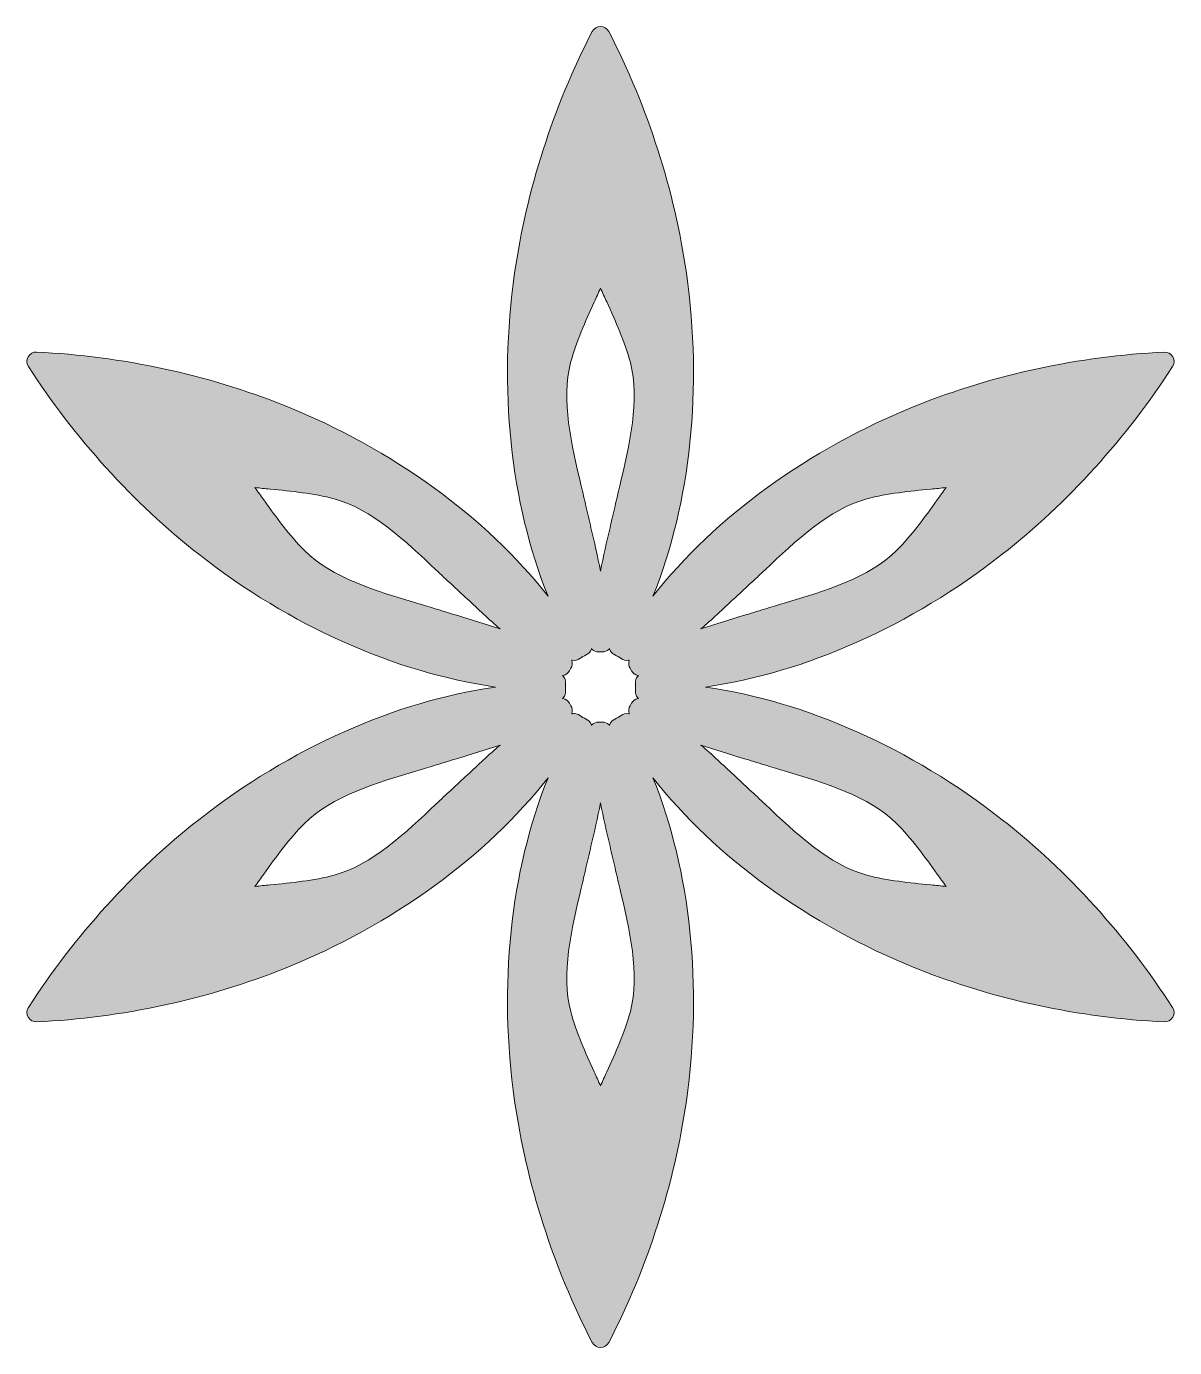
# Model space of a CAD drawing. Header units: inches. Extents: x -4 to 3121, y -2839 to 0.
# Drawn here: x 1442.4 to 1683.6, y -2769.8 to -2492.2 of the extents above; entities that cross this region are included whole.
import ezdxf

# ---------------------------------------------------------------- set-up
doc = ezdxf.new("R2010")
doc.units = ezdxf.units.IN
doc.header["$MEASUREMENT"] = 0
doc.layers.add('6', color=7, linetype='Continuous')

msp = doc.modelspace()

# ---------------------------------------------------------------- hatches: boundary and pattern name
at = {"layer": '6', "true_color": 0xfd0000}
h = msp.add_hatch(color=1, dxfattribs=at)
h.dxf.hatch_style = 2
edge = h.paths.add_edge_path()
edge.add_spline(control_points=[(1666.78, -2677.02), (1660.76, -2670.38), (1654.23, -2664.27), (1647.37, -2658.88), (1628.14, -2643.81), (1606.03, -2634), (1585.02, -2631), (1606.03, -2628), (1628.14, -2618.19), (1647.37, -2603.12), (1661.1, -2592.34), (1673.47, -2578.69), (1683.15, -2563.63), (1683.54, -2563.02), (1683.56, -2562.23), (1683.2, -2561.6), (1682.83, -2560.98), (1682.17, -2560.6), (1681.42, -2560.64), (1663.54, -2561.48), (1645.53, -2565.37), (1629.33, -2571.88), (1606.66, -2580.98), (1587.11, -2595.24), (1574.01, -2611.93), (1581.92, -2592.24), (1584.48, -2568.18), (1581.03, -2544), (1578.57, -2526.71), (1572.93, -2509.17), (1564.73, -2493.27), (1564.39, -2492.62), (1563.73, -2492.21), (1563, -2492.21), (1562.27, -2492.21), (1561.6, -2492.62), (1561.27, -2493.27), (1553.07, -2509.17), (1547.43, -2526.71), (1544.97, -2544), (1541.52, -2568.18), (1544.08, -2592.24), (1551.99, -2611.93), (1538.89, -2595.24), (1519.34, -2580.98), (1496.66, -2571.88), (1480.47, -2565.37), (1462.46, -2561.48), (1444.58, -2560.64), (1443.86, -2560.59), (1443.17, -2560.98), (1442.8, -2561.61), (1442.44, -2562.23), (1442.46, -2563.02), (1442.85, -2563.63), (1452.53, -2578.69), (1464.9, -2592.34), (1478.63, -2603.12), (1497.86, -2618.19), (1519.97, -2628), (1540.98, -2631), (1519.97, -2634), (1497.86, -2643.81), (1478.63, -2658.88), (1464.9, -2669.66), (1452.53, -2683.31), (1442.85, -2698.37), (1442.46, -2698.98), (1442.44, -2699.77), (1442.8, -2700.39), (1443.17, -2701.02), (1443.86, -2701.39), (1444.58, -2701.36), (1462.46, -2700.52), (1480.47, -2696.63), (1496.66, -2690.12), (1519.34, -2681.02), (1538.89, -2666.77), (1551.99, -2650.07), (1544.08, -2669.76), (1541.52, -2693.82), (1544.97, -2718), (1547.43, -2735.29), (1553.07, -2752.83), (1561.27, -2768.73), (1561.61, -2769.38), (1562.27, -2769.79), (1563, -2769.79), (1563.73, -2769.79), (1564.4, -2769.38), (1564.73, -2768.73), (1572.93, -2752.83), (1578.57, -2735.29), (1581.03, -2718), (1584.48, -2693.82), (1581.92, -2669.76), (1574.01, -2650.07), (1587.11, -2666.76), (1606.66, -2681.02), (1629.34, -2690.12), (1645.53, -2696.63), (1663.54, -2700.51), (1681.42, -2701.36), (1682.15, -2701.39), (1682.84, -2701.02), (1683.2, -2700.39), (1683.56, -2699.76), (1683.54, -2698.98), (1683.15, -2698.37), (1678.3, -2690.84), (1672.8, -2683.66), (1666.78, -2677.02)], knot_values=[0, 0, 0, 0, 1, 1, 1, 2, 2, 2, 3, 3, 3, 4, 4, 4, 5, 5, 5, 6, 6, 6, 7, 7, 7, 8, 8, 8, 9, 9, 9, 10, 10, 10, 11, 11, 11, 12, 12, 12, 13, 13, 13, 14, 14, 14, 15, 15, 15, 16, 16, 16, 17, 17, 17, 18, 18, 18, 19, 19, 19, 20, 20, 20, 21, 21, 21, 22, 22, 22, 23, 23, 23, 24, 24, 24, 25, 25, 25, 26, 26, 26, 27, 27, 27, 28, 28, 28, 29, 29, 29, 30, 30, 30, 31, 31, 31, 32, 32, 32, 33, 33, 33, 34, 34, 34, 35, 35, 35, 36, 36, 36, 37, 37, 37, 37], degree=3, periodic=1)
edge = h.paths.add_edge_path()
edge.add_spline(control_points=[(1597.56, -2655.62), (1596.48, -2654.6), (1595.42, -2653.6), (1594.39, -2652.66), (1593.25, -2651.6), (1592.12, -2650.54), (1590.98, -2649.48), (1588.74, -2647.39), (1586.47, -2645.25), (1584.1, -2643.19), (1587.06, -2644.2), (1590.06, -2645.1), (1592.97, -2645.99), (1594.47, -2646.44), (1595.96, -2646.89), (1597.46, -2647.36), (1598.79, -2647.78), (1600.18, -2648.19), (1601.6, -2648.62), (1609.99, -2651.12), (1619.5, -2653.97), (1625.18, -2659.67), (1628.38, -2662.87), (1631.09, -2666.65), (1633.71, -2670.31), (1634.32, -2671.17), (1634.95, -2672.03), (1635.58, -2672.9), (1634.51, -2672.79), (1633.45, -2672.68), (1632.4, -2672.58), (1627.92, -2672.14), (1623.29, -2671.69), (1618.92, -2670.52), (1611.14, -2668.45), (1603.92, -2661.64), (1597.56, -2655.62)], knot_values=[0, 0, 0, 0, 1, 1, 1, 2, 2, 2, 3, 3, 3, 4, 4, 4, 5, 5, 5, 6, 6, 6, 7, 7, 7, 8, 8, 8, 9, 9, 9, 10, 10, 10, 11, 11, 11, 12, 12, 12, 12], degree=3, periodic=1)
edge = h.paths.add_edge_path()
edge.add_spline(control_points=[(1569, -2636.55), (1569.01, -2636.59), (1569.02, -2636.63), (1569.04, -2636.67), (1568.98, -2636.66), (1568.93, -2636.64), (1568.87, -2636.63), (1568.34, -2636.51), (1567.78, -2636.64), (1567.33, -2636.96), (1566.91, -2637.27), (1566.46, -2637.54), (1566, -2637.74), (1565.5, -2637.96), (1565.11, -2638.38), (1564.95, -2638.91), (1564.93, -2638.96), (1564.91, -2639.01), (1564.9, -2639.06), (1564.87, -2639.03), (1564.85, -2639), (1564.82, -2638.97), (1564.43, -2638.57), (1563.89, -2638.34), (1563.33, -2638.36), (1563.33, -2638.36), (1563, -2638.38), (1563, -2638.38), (1563, -2638.38), (1562.67, -2638.36), (1562.67, -2638.36), (1562.11, -2638.33), (1561.57, -2638.57), (1561.18, -2638.97), (1561.15, -2639), (1561.13, -2639.03), (1561.1, -2639.06), (1561.09, -2639.01), (1561.07, -2638.96), (1561.05, -2638.91), (1560.89, -2638.38), (1560.5, -2637.96), (1560, -2637.74), (1559.54, -2637.54), (1559.09, -2637.27), (1558.67, -2636.96), (1558.33, -2636.72), (1557.93, -2636.59), (1557.52, -2636.59), (1557.39, -2636.59), (1557.26, -2636.6), (1557.13, -2636.63), (1557.07, -2636.64), (1557.02, -2636.66), (1556.96, -2636.67), (1556.98, -2636.63), (1556.99, -2636.59), (1557, -2636.55), (1557.16, -2636.01), (1557.08, -2635.43), (1556.78, -2634.95), (1556.66, -2634.77), (1556.56, -2634.6), (1556.46, -2634.41), (1556.2, -2633.91), (1555.74, -2633.55), (1555.18, -2633.42), (1555.14, -2633.41), (1555.1, -2633.4), (1555.05, -2633.39), (1555.1, -2633.35), (1555.14, -2633.31), (1555.18, -2633.28), (1555.54, -2632.87), (1555.72, -2632.32), (1555.66, -2631.78), (1555.64, -2631.52), (1555.62, -2631.26), (1555.62, -2631), (1555.62, -2630.74), (1555.64, -2630.48), (1555.66, -2630.22), (1555.72, -2629.68), (1555.54, -2629.13), (1555.18, -2628.72), (1555.14, -2628.69), (1555.1, -2628.65), (1555.05, -2628.61), (1555.1, -2628.6), (1555.14, -2628.59), (1555.18, -2628.58), (1555.74, -2628.45), (1556.2, -2628.09), (1556.46, -2627.59), (1556.56, -2627.4), (1556.67, -2627.23), (1556.78, -2627.04), (1557.08, -2626.57), (1557.16, -2625.98), (1557, -2625.44), (1556.99, -2625.41), (1556.98, -2625.37), (1556.96, -2625.33), (1557.02, -2625.34), (1557.07, -2625.36), (1557.13, -2625.37), (1557.66, -2625.49), (1558.22, -2625.36), (1558.67, -2625.04), (1559.09, -2624.73), (1559.54, -2624.46), (1560, -2624.26), (1560.5, -2624.04), (1560.89, -2623.61), (1561.05, -2623.09), (1561.07, -2623.04), (1561.09, -2622.99), (1561.1, -2622.94), (1561.13, -2622.97), (1561.16, -2623), (1561.18, -2623.03), (1561.57, -2623.44), (1562.11, -2623.67), (1562.69, -2623.64), (1562.69, -2623.64), (1563, -2623.62), (1563, -2623.62), (1563, -2623.62), (1563.31, -2623.64), (1563.31, -2623.64), (1563.88, -2623.67), (1564.43, -2623.44), (1564.81, -2623.03), (1564.81, -2623.03), (1564.9, -2622.94), (1564.9, -2622.94), (1564.91, -2622.99), (1564.93, -2623.03), (1564.95, -2623.09), (1565.11, -2623.61), (1565.5, -2624.04), (1566, -2624.26), (1566.46, -2624.46), (1566.91, -2624.73), (1567.33, -2625.04), (1567.78, -2625.36), (1568.33, -2625.49), (1568.87, -2625.37), (1568.93, -2625.36), (1568.98, -2625.34), (1569.04, -2625.33), (1569.02, -2625.37), (1569.01, -2625.41), (1569, -2625.45), (1568.84, -2625.98), (1568.91, -2626.57), (1569.22, -2627.05), (1569.33, -2627.23), (1569.44, -2627.4), (1569.54, -2627.59), (1569.8, -2628.08), (1570.26, -2628.45), (1570.82, -2628.58), (1570.86, -2628.59), (1570.9, -2628.6), (1570.95, -2628.61), (1570.9, -2628.65), (1570.86, -2628.69), (1570.82, -2628.72), (1570.46, -2629.13), (1570.28, -2629.68), (1570.33, -2630.22), (1570.36, -2630.47), (1570.38, -2630.74), (1570.38, -2631), (1570.38, -2631.26), (1570.36, -2631.52), (1570.33, -2631.78), (1570.28, -2632.32), (1570.46, -2632.87), (1570.82, -2633.28), (1570.86, -2633.31), (1570.9, -2633.35), (1570.95, -2633.39), (1570.9, -2633.4), (1570.86, -2633.41), (1570.82, -2633.42), (1570.26, -2633.55), (1569.8, -2633.91), (1569.54, -2634.41), (1569.44, -2634.6), (1569.33, -2634.77), (1569.22, -2634.95), (1568.92, -2635.43), (1568.84, -2636.01), (1569, -2636.55)], knot_values=[0, 0, 0, 0, 1, 1, 1, 2, 2, 2, 3, 3, 3, 4, 4, 4, 5, 5, 5, 6, 6, 6, 7, 7, 7, 8, 8, 8, 9, 9, 9, 10, 10, 10, 11, 11, 11, 12, 12, 12, 13, 13, 13, 14, 14, 14, 15, 15, 15, 16, 16, 16, 17, 17, 17, 18, 18, 18, 19, 19, 19, 20, 20, 20, 21, 21, 21, 22, 22, 22, 23, 23, 23, 24, 24, 24, 25, 25, 25, 26, 26, 26, 27, 27, 27, 28, 28, 28, 29, 29, 29, 30, 30, 30, 31, 31, 31, 32, 32, 32, 33, 33, 33, 34, 34, 34, 35, 35, 35, 36, 36, 36, 37, 37, 37, 38, 38, 38, 39, 39, 39, 40, 40, 40, 41, 41, 41, 42, 42, 42, 43, 43, 43, 44, 44, 44, 45, 45, 45, 46, 46, 46, 47, 47, 47, 48, 48, 48, 49, 49, 49, 50, 50, 50, 51, 51, 51, 52, 52, 52, 53, 53, 53, 54, 54, 54, 55, 55, 55, 56, 56, 56, 57, 57, 57, 58, 58, 58, 59, 59, 59, 60, 60, 60, 61, 61, 61, 62, 62, 62, 63, 63, 63, 64, 64, 64, 65, 65, 65, 65], degree=3, periodic=1)
edge = h.paths.add_edge_path()
edge.add_spline(control_points=[(1556.74, -2699.19), (1554.64, -2691.41), (1556.93, -2681.77), (1558.95, -2673.25), (1559.3, -2671.8), (1559.63, -2670.38), (1559.95, -2669.02), (1560.29, -2667.5), (1560.64, -2665.97), (1561, -2664.46), (1561.69, -2661.48), (1562.4, -2658.44), (1563, -2655.36), (1563.6, -2658.44), (1564.31, -2661.48), (1565, -2664.45), (1565.36, -2665.97), (1565.71, -2667.49), (1566.05, -2669.02), (1566.37, -2670.38), (1566.7, -2671.8), (1567.05, -2673.25), (1569.07, -2681.77), (1571.36, -2691.41), (1569.27, -2699.19), (1568.1, -2703.55), (1566.17, -2707.79), (1564.31, -2711.89), (1563.88, -2712.85), (1563.44, -2713.82), (1563, -2714.8), (1562.56, -2713.82), (1562.12, -2712.85), (1561.69, -2711.89), (1559.83, -2707.79), (1557.9, -2703.55), (1556.74, -2699.19)], knot_values=[0, 0, 0, 0, 1, 1, 1, 2, 2, 2, 3, 3, 3, 4, 4, 4, 5, 5, 5, 6, 6, 6, 7, 7, 7, 8, 8, 8, 9, 9, 9, 10, 10, 10, 11, 11, 11, 12, 12, 12, 12], degree=3, periodic=1)
edge = h.paths.add_edge_path()
edge.add_spline(control_points=[(1531.61, -2652.66), (1530.58, -2653.6), (1529.53, -2654.6), (1528.44, -2655.62), (1522.08, -2661.64), (1514.86, -2668.45), (1507.08, -2670.52), (1502.71, -2671.69), (1498.08, -2672.14), (1493.6, -2672.59), (1492.55, -2672.68), (1491.49, -2672.79), (1490.42, -2672.91), (1491.05, -2672.03), (1491.67, -2671.17), (1492.29, -2670.31), (1494.91, -2666.65), (1497.62, -2662.87), (1500.82, -2659.67), (1506.5, -2653.97), (1516.01, -2651.12), (1524.4, -2648.62), (1525.82, -2648.19), (1527.21, -2647.78), (1528.54, -2647.36), (1530.03, -2646.89), (1531.53, -2646.44), (1533.03, -2645.99), (1535.94, -2645.1), (1538.94, -2644.2), (1541.9, -2643.19), (1539.54, -2645.24), (1537.27, -2647.38), (1535.04, -2649.46), (1533.89, -2650.53), (1532.75, -2651.6), (1531.61, -2652.66)], knot_values=[0, 0, 0, 0, 1, 1, 1, 2, 2, 2, 3, 3, 3, 4, 4, 4, 5, 5, 5, 6, 6, 6, 7, 7, 7, 8, 8, 8, 9, 9, 9, 10, 10, 10, 11, 11, 11, 12, 12, 12, 12], degree=3, periodic=1)
edge = h.paths.add_edge_path()
edge.add_spline(control_points=[(1531.61, -2609.34), (1532.75, -2610.4), (1533.89, -2611.47), (1535.04, -2612.54), (1537.27, -2614.62), (1539.54, -2616.76), (1541.9, -2618.81), (1538.93, -2617.8), (1535.94, -2616.9), (1533.02, -2616.01), (1531.53, -2615.56), (1530.03, -2615.11), (1528.54, -2614.64), (1527.21, -2614.22), (1525.82, -2613.81), (1524.4, -2613.38), (1516.01, -2610.88), (1506.5, -2608.03), (1500.82, -2602.33), (1497.62, -2599.13), (1494.91, -2595.35), (1492.29, -2591.69), (1491.67, -2590.83), (1491.05, -2589.97), (1490.42, -2589.1), (1491.49, -2589.21), (1492.55, -2589.32), (1493.6, -2589.42), (1498.08, -2589.86), (1502.71, -2590.31), (1507.08, -2591.48), (1514.86, -2593.55), (1522.08, -2600.36), (1528.44, -2606.38), (1529.52, -2607.4), (1530.58, -2608.4), (1531.61, -2609.34)], knot_values=[0, 0, 0, 0, 1, 1, 1, 2, 2, 2, 3, 3, 3, 4, 4, 4, 5, 5, 5, 6, 6, 6, 7, 7, 7, 8, 8, 8, 9, 9, 9, 10, 10, 10, 11, 11, 11, 12, 12, 12, 12], degree=3, periodic=1)
edge = h.paths.add_edge_path()
edge.add_spline(control_points=[(1569.27, -2562.81), (1571.36, -2570.59), (1569.07, -2580.23), (1567.05, -2588.75), (1566.7, -2590.2), (1566.37, -2591.62), (1566.05, -2592.98), (1565.71, -2594.51), (1565.36, -2596.03), (1565, -2597.54), (1564.31, -2600.52), (1563.6, -2603.56), (1563, -2606.64), (1562.4, -2603.56), (1561.69, -2600.53), (1561, -2597.55), (1560.64, -2596.04), (1560.29, -2594.51), (1559.95, -2592.98), (1559.63, -2591.62), (1559.3, -2590.2), (1558.95, -2588.76), (1556.93, -2580.24), (1554.64, -2570.59), (1556.73, -2562.81), (1557.9, -2558.45), (1559.83, -2554.21), (1561.69, -2550.11), (1562.12, -2549.15), (1562.56, -2548.18), (1563, -2547.2), (1563.44, -2548.18), (1563.88, -2549.15), (1564.31, -2550.1), (1566.17, -2554.21), (1568.1, -2558.45), (1569.27, -2562.81)], knot_values=[0, 0, 0, 0, 1, 1, 1, 2, 2, 2, 3, 3, 3, 4, 4, 4, 5, 5, 5, 6, 6, 6, 7, 7, 7, 8, 8, 8, 9, 9, 9, 10, 10, 10, 11, 11, 11, 12, 12, 12, 12], degree=3, periodic=1)
edge = h.paths.add_edge_path()
edge.add_spline(control_points=[(1594.39, -2609.34), (1595.42, -2608.4), (1596.47, -2607.4), (1597.56, -2606.38), (1603.92, -2600.36), (1611.14, -2593.55), (1618.92, -2591.48), (1623.29, -2590.31), (1627.92, -2589.86), (1632.4, -2589.41), (1633.45, -2589.32), (1634.51, -2589.21), (1635.57, -2589.09), (1634.94, -2589.97), (1634.32, -2590.83), (1633.7, -2591.69), (1631.09, -2595.35), (1628.37, -2599.13), (1625.18, -2602.33), (1619.5, -2608.03), (1609.99, -2610.88), (1601.6, -2613.38), (1600.18, -2613.81), (1598.79, -2614.22), (1597.46, -2614.64), (1595.96, -2615.11), (1594.47, -2615.56), (1592.97, -2616.01), (1590.06, -2616.9), (1587.06, -2617.8), (1584.1, -2618.81), (1586.46, -2616.75), (1588.73, -2614.62), (1590.96, -2612.53), (1592.11, -2611.47), (1593.25, -2610.4), (1594.39, -2609.34)], knot_values=[0, 0, 0, 0, 1, 1, 1, 2, 2, 2, 3, 3, 3, 4, 4, 4, 5, 5, 5, 6, 6, 6, 7, 7, 7, 8, 8, 8, 9, 9, 9, 10, 10, 10, 11, 11, 11, 12, 12, 12, 12], degree=3, periodic=1)

# ---------------------------------------------------------------- linework, layer by layer
at = {"layer": '6', "lineweight": 0}
for points, knots in [([(1666.78, -2677.02), (1660.76, -2670.38), (1654.23, -2664.27), (1647.37, -2658.88), (1628.14, -2643.81), (1606.03, -2634), (1585.02, -2631), (1606.03, -2628), (1628.14, -2618.19), (1647.37, -2603.12), (1661.1, -2592.34), (1673.47, -2578.69), (1683.15, -2563.63), (1683.54, -2563.02), (1683.56, -2562.23), (1683.2, -2561.6), (1682.83, -2560.98), (1682.17, -2560.6), (1681.42, -2560.64), (1663.54, -2561.48), (1645.53, -2565.37), (1629.33, -2571.88), (1606.66, -2580.98), (1587.11, -2595.24), (1574.01, -2611.93), (1581.92, -2592.24), (1584.48, -2568.18), (1581.03, -2544), (1578.57, -2526.71), (1572.93, -2509.17), (1564.73, -2493.27), (1564.39, -2492.62), (1563.73, -2492.21), (1563, -2492.21), (1562.27, -2492.21), (1561.6, -2492.62), (1561.27, -2493.27), (1553.07, -2509.17), (1547.43, -2526.71), (1544.97, -2544), (1541.52, -2568.18), (1544.08, -2592.24), (1551.99, -2611.93), (1538.89, -2595.24), (1519.34, -2580.98), (1496.66, -2571.88), (1480.47, -2565.37), (1462.46, -2561.48), (1444.58, -2560.64), (1443.86, -2560.59), (1443.17, -2560.98), (1442.8, -2561.61), (1442.44, -2562.23), (1442.46, -2563.02), (1442.85, -2563.63), (1452.53, -2578.69), (1464.9, -2592.34), (1478.63, -2603.12), (1497.86, -2618.19), (1519.97, -2628), (1540.98, -2631), (1519.97, -2634), (1497.86, -2643.81), (1478.63, -2658.88), (1464.9, -2669.66), (1452.53, -2683.31), (1442.85, -2698.37), (1442.46, -2698.98), (1442.44, -2699.77), (1442.8, -2700.39), (1443.17, -2701.02), (1443.86, -2701.39), (1444.58, -2701.36), (1462.46, -2700.52), (1480.47, -2696.63), (1496.66, -2690.12), (1519.34, -2681.02), (1538.89, -2666.77), (1551.99, -2650.07), (1544.08, -2669.76), (1541.52, -2693.82), (1544.97, -2718), (1547.43, -2735.29), (1553.07, -2752.83), (1561.27, -2768.73), (1561.61, -2769.38), (1562.27, -2769.79), (1563, -2769.79), (1563.73, -2769.79), (1564.4, -2769.38), (1564.73, -2768.73), (1572.93, -2752.83), (1578.57, -2735.29), (1581.03, -2718), (1584.48, -2693.82), (1581.92, -2669.76), (1574.01, -2650.07), (1587.11, -2666.76), (1606.66, -2681.02), (1629.34, -2690.12), (1645.53, -2696.63), (1663.54, -2700.51), (1681.42, -2701.36), (1682.15, -2701.39), (1682.84, -2701.02), (1683.2, -2700.39), (1683.56, -2699.76), (1683.54, -2698.98), (1683.15, -2698.37), (1678.3, -2690.84), (1672.8, -2683.66), (1666.78, -2677.02)], [0, 0, 0, 0, 1, 1, 1, 2, 2, 2, 3, 3, 3, 4, 4, 4, 5, 5, 5, 6, 6, 6, 7, 7, 7, 8, 8, 8, 9, 9, 9, 10, 10, 10, 11, 11, 11, 12, 12, 12, 13, 13, 13, 14, 14, 14, 15, 15, 15, 16, 16, 16, 17, 17, 17, 18, 18, 18, 19, 19, 19, 20, 20, 20, 21, 21, 21, 22, 22, 22, 23, 23, 23, 24, 24, 24, 25, 25, 25, 26, 26, 26, 27, 27, 27, 28, 28, 28, 29, 29, 29, 30, 30, 30, 31, 31, 31, 32, 32, 32, 33, 33, 33, 34, 34, 34, 35, 35, 35, 36, 36, 36, 37, 37, 37, 37]), ([(1569.27, -2562.81), (1571.36, -2570.59), (1569.07, -2580.23), (1567.05, -2588.75), (1566.7, -2590.2), (1566.37, -2591.62), (1566.05, -2592.98), (1565.71, -2594.51), (1565.36, -2596.03), (1565, -2597.54), (1564.31, -2600.52), (1563.6, -2603.56), (1563, -2606.64), (1562.4, -2603.56), (1561.69, -2600.53), (1561, -2597.55), (1560.64, -2596.04), (1560.29, -2594.51), (1559.95, -2592.98), (1559.63, -2591.62), (1559.3, -2590.2), (1558.95, -2588.76), (1556.93, -2580.24), (1554.64, -2570.59), (1556.73, -2562.81), (1557.9, -2558.45), (1559.83, -2554.21), (1561.69, -2550.11), (1562.12, -2549.15), (1562.56, -2548.18), (1563, -2547.2), (1563.44, -2548.18), (1563.88, -2549.15), (1564.31, -2550.1), (1566.17, -2554.21), (1568.1, -2558.45), (1569.27, -2562.81)], [0, 0, 0, 0, 1, 1, 1, 2, 2, 2, 3, 3, 3, 4, 4, 4, 5, 5, 5, 6, 6, 6, 7, 7, 7, 8, 8, 8, 9, 9, 9, 10, 10, 10, 11, 11, 11, 12, 12, 12, 12]), ([(1531.61, -2609.34), (1532.75, -2610.4), (1533.89, -2611.47), (1535.04, -2612.54), (1537.27, -2614.62), (1539.54, -2616.76), (1541.9, -2618.81), (1538.93, -2617.8), (1535.94, -2616.9), (1533.02, -2616.01), (1531.53, -2615.56), (1530.03, -2615.11), (1528.54, -2614.64), (1527.21, -2614.22), (1525.82, -2613.81), (1524.4, -2613.38), (1516.01, -2610.88), (1506.5, -2608.03), (1500.82, -2602.33), (1497.62, -2599.13), (1494.91, -2595.35), (1492.29, -2591.69), (1491.67, -2590.83), (1491.05, -2589.97), (1490.42, -2589.1), (1491.49, -2589.21), (1492.55, -2589.32), (1493.6, -2589.42), (1498.08, -2589.86), (1502.71, -2590.31), (1507.08, -2591.48), (1514.86, -2593.55), (1522.08, -2600.36), (1528.44, -2606.38), (1529.52, -2607.4), (1530.58, -2608.4), (1531.61, -2609.34)], [0, 0, 0, 0, 1, 1, 1, 2, 2, 2, 3, 3, 3, 4, 4, 4, 5, 5, 5, 6, 6, 6, 7, 7, 7, 8, 8, 8, 9, 9, 9, 10, 10, 10, 11, 11, 11, 12, 12, 12, 12]), ([(1594.39, -2609.34), (1595.42, -2608.4), (1596.47, -2607.4), (1597.56, -2606.38), (1603.92, -2600.36), (1611.14, -2593.55), (1618.92, -2591.48), (1623.29, -2590.31), (1627.92, -2589.86), (1632.4, -2589.41), (1633.45, -2589.32), (1634.51, -2589.21), (1635.57, -2589.09), (1634.94, -2589.97), (1634.32, -2590.83), (1633.7, -2591.69), (1631.09, -2595.35), (1628.37, -2599.13), (1625.18, -2602.33), (1619.5, -2608.03), (1609.99, -2610.88), (1601.6, -2613.38), (1600.18, -2613.81), (1598.79, -2614.22), (1597.46, -2614.64), (1595.96, -2615.11), (1594.47, -2615.56), (1592.97, -2616.01), (1590.06, -2616.9), (1587.06, -2617.8), (1584.1, -2618.81), (1586.46, -2616.75), (1588.73, -2614.62), (1590.96, -2612.53), (1592.11, -2611.47), (1593.25, -2610.4), (1594.39, -2609.34)], [0, 0, 0, 0, 1, 1, 1, 2, 2, 2, 3, 3, 3, 4, 4, 4, 5, 5, 5, 6, 6, 6, 7, 7, 7, 8, 8, 8, 9, 9, 9, 10, 10, 10, 11, 11, 11, 12, 12, 12, 12]), ([(1569, -2636.55), (1569.01, -2636.59), (1569.02, -2636.63), (1569.04, -2636.67), (1568.98, -2636.66), (1568.93, -2636.64), (1568.87, -2636.63), (1568.34, -2636.51), (1567.78, -2636.64), (1567.33, -2636.96), (1566.91, -2637.27), (1566.46, -2637.54), (1566, -2637.74), (1565.5, -2637.96), (1565.11, -2638.38), (1564.95, -2638.91), (1564.93, -2638.96), (1564.91, -2639.01), (1564.9, -2639.06), (1564.87, -2639.03), (1564.85, -2639), (1564.82, -2638.97), (1564.43, -2638.57), (1563.89, -2638.34), (1563.33, -2638.36), (1563.33, -2638.36), (1563, -2638.38), (1563, -2638.38), (1563, -2638.38), (1562.67, -2638.36), (1562.67, -2638.36), (1562.11, -2638.33), (1561.57, -2638.57), (1561.18, -2638.97), (1561.15, -2639), (1561.13, -2639.03), (1561.1, -2639.06), (1561.09, -2639.01), (1561.07, -2638.96), (1561.05, -2638.91), (1560.89, -2638.38), (1560.5, -2637.96), (1560, -2637.74), (1559.54, -2637.54), (1559.09, -2637.27), (1558.67, -2636.96), (1558.33, -2636.72), (1557.93, -2636.59), (1557.52, -2636.59), (1557.39, -2636.59), (1557.26, -2636.6), (1557.13, -2636.63), (1557.07, -2636.64), (1557.02, -2636.66), (1556.96, -2636.67), (1556.98, -2636.63), (1556.99, -2636.59), (1557, -2636.55), (1557.16, -2636.01), (1557.08, -2635.43), (1556.78, -2634.95), (1556.66, -2634.77), (1556.56, -2634.6), (1556.46, -2634.41), (1556.2, -2633.91), (1555.74, -2633.55), (1555.18, -2633.42), (1555.14, -2633.41), (1555.1, -2633.4), (1555.05, -2633.39), (1555.1, -2633.35), (1555.14, -2633.31), (1555.18, -2633.28), (1555.54, -2632.87), (1555.72, -2632.32), (1555.66, -2631.78), (1555.64, -2631.52), (1555.62, -2631.26), (1555.62, -2631), (1555.62, -2630.74), (1555.64, -2630.48), (1555.66, -2630.22), (1555.72, -2629.68), (1555.54, -2629.13), (1555.18, -2628.72), (1555.14, -2628.69), (1555.1, -2628.65), (1555.05, -2628.61), (1555.1, -2628.6), (1555.14, -2628.59), (1555.18, -2628.58), (1555.74, -2628.45), (1556.2, -2628.09), (1556.46, -2627.59), (1556.56, -2627.4), (1556.67, -2627.23), (1556.78, -2627.04), (1557.08, -2626.57), (1557.16, -2625.98), (1557, -2625.44), (1556.99, -2625.41), (1556.98, -2625.37), (1556.96, -2625.33), (1557.02, -2625.34), (1557.07, -2625.36), (1557.13, -2625.37), (1557.66, -2625.49), (1558.22, -2625.36), (1558.67, -2625.04), (1559.09, -2624.73), (1559.54, -2624.46), (1560, -2624.26), (1560.5, -2624.04), (1560.89, -2623.61), (1561.05, -2623.09), (1561.07, -2623.04), (1561.09, -2622.99), (1561.1, -2622.94), (1561.13, -2622.97), (1561.16, -2623), (1561.18, -2623.03), (1561.57, -2623.44), (1562.11, -2623.67), (1562.69, -2623.64), (1562.69, -2623.64), (1563, -2623.62), (1563, -2623.62), (1563, -2623.62), (1563.31, -2623.64), (1563.31, -2623.64), (1563.88, -2623.67), (1564.43, -2623.44), (1564.81, -2623.03), (1564.81, -2623.03), (1564.9, -2622.94), (1564.9, -2622.94), (1564.91, -2622.99), (1564.93, -2623.03), (1564.95, -2623.09), (1565.11, -2623.61), (1565.5, -2624.04), (1566, -2624.26), (1566.46, -2624.46), (1566.91, -2624.73), (1567.33, -2625.04), (1567.78, -2625.36), (1568.33, -2625.49), (1568.87, -2625.37), (1568.93, -2625.36), (1568.98, -2625.34), (1569.04, -2625.33), (1569.02, -2625.37), (1569.01, -2625.41), (1569, -2625.45), (1568.84, -2625.98), (1568.91, -2626.57), (1569.22, -2627.05), (1569.33, -2627.23), (1569.44, -2627.4), (1569.54, -2627.59), (1569.8, -2628.08), (1570.26, -2628.45), (1570.82, -2628.58), (1570.86, -2628.59), (1570.9, -2628.6), (1570.95, -2628.61), (1570.9, -2628.65), (1570.86, -2628.69), (1570.82, -2628.72), (1570.46, -2629.13), (1570.28, -2629.68), (1570.33, -2630.22), (1570.36, -2630.47), (1570.38, -2630.74), (1570.38, -2631), (1570.38, -2631.26), (1570.36, -2631.52), (1570.33, -2631.78), (1570.28, -2632.32), (1570.46, -2632.87), (1570.82, -2633.28), (1570.86, -2633.31), (1570.9, -2633.35), (1570.95, -2633.39), (1570.9, -2633.4), (1570.86, -2633.41), (1570.82, -2633.42), (1570.26, -2633.55), (1569.8, -2633.91), (1569.54, -2634.41), (1569.44, -2634.6), (1569.33, -2634.77), (1569.22, -2634.95), (1568.92, -2635.43), (1568.84, -2636.01), (1569, -2636.55)], [0, 0, 0, 0, 1, 1, 1, 2, 2, 2, 3, 3, 3, 4, 4, 4, 5, 5, 5, 6, 6, 6, 7, 7, 7, 8, 8, 8, 9, 9, 9, 10, 10, 10, 11, 11, 11, 12, 12, 12, 13, 13, 13, 14, 14, 14, 15, 15, 15, 16, 16, 16, 17, 17, 17, 18, 18, 18, 19, 19, 19, 20, 20, 20, 21, 21, 21, 22, 22, 22, 23, 23, 23, 24, 24, 24, 25, 25, 25, 26, 26, 26, 27, 27, 27, 28, 28, 28, 29, 29, 29, 30, 30, 30, 31, 31, 31, 32, 32, 32, 33, 33, 33, 34, 34, 34, 35, 35, 35, 36, 36, 36, 37, 37, 37, 38, 38, 38, 39, 39, 39, 40, 40, 40, 41, 41, 41, 42, 42, 42, 43, 43, 43, 44, 44, 44, 45, 45, 45, 46, 46, 46, 47, 47, 47, 48, 48, 48, 49, 49, 49, 50, 50, 50, 51, 51, 51, 52, 52, 52, 53, 53, 53, 54, 54, 54, 55, 55, 55, 56, 56, 56, 57, 57, 57, 58, 58, 58, 59, 59, 59, 60, 60, 60, 61, 61, 61, 62, 62, 62, 63, 63, 63, 64, 64, 64, 65, 65, 65, 65]), ([(1531.61, -2652.66), (1530.58, -2653.6), (1529.53, -2654.6), (1528.44, -2655.62), (1522.08, -2661.64), (1514.86, -2668.45), (1507.08, -2670.52), (1502.71, -2671.69), (1498.08, -2672.14), (1493.6, -2672.59), (1492.55, -2672.68), (1491.49, -2672.79), (1490.42, -2672.91), (1491.05, -2672.03), (1491.67, -2671.17), (1492.29, -2670.31), (1494.91, -2666.65), (1497.62, -2662.87), (1500.82, -2659.67), (1506.5, -2653.97), (1516.01, -2651.12), (1524.4, -2648.62), (1525.82, -2648.19), (1527.21, -2647.78), (1528.54, -2647.36), (1530.03, -2646.89), (1531.53, -2646.44), (1533.03, -2645.99), (1535.94, -2645.1), (1538.94, -2644.2), (1541.9, -2643.19), (1539.54, -2645.24), (1537.27, -2647.38), (1535.04, -2649.46), (1533.89, -2650.53), (1532.75, -2651.6), (1531.61, -2652.66)], [0, 0, 0, 0, 1, 1, 1, 2, 2, 2, 3, 3, 3, 4, 4, 4, 5, 5, 5, 6, 6, 6, 7, 7, 7, 8, 8, 8, 9, 9, 9, 10, 10, 10, 11, 11, 11, 12, 12, 12, 12]), ([(1597.56, -2655.62), (1596.48, -2654.6), (1595.42, -2653.6), (1594.39, -2652.66), (1593.25, -2651.6), (1592.12, -2650.54), (1590.98, -2649.48), (1588.74, -2647.39), (1586.47, -2645.25), (1584.1, -2643.19), (1587.06, -2644.2), (1590.06, -2645.1), (1592.97, -2645.99), (1594.47, -2646.44), (1595.96, -2646.89), (1597.46, -2647.36), (1598.79, -2647.78), (1600.18, -2648.19), (1601.6, -2648.62), (1609.99, -2651.12), (1619.5, -2653.97), (1625.18, -2659.67), (1628.38, -2662.87), (1631.09, -2666.65), (1633.71, -2670.31), (1634.32, -2671.17), (1634.95, -2672.03), (1635.58, -2672.9), (1634.51, -2672.79), (1633.45, -2672.68), (1632.4, -2672.58), (1627.92, -2672.14), (1623.29, -2671.69), (1618.92, -2670.52), (1611.14, -2668.45), (1603.92, -2661.64), (1597.56, -2655.62)], [0, 0, 0, 0, 1, 1, 1, 2, 2, 2, 3, 3, 3, 4, 4, 4, 5, 5, 5, 6, 6, 6, 7, 7, 7, 8, 8, 8, 9, 9, 9, 10, 10, 10, 11, 11, 11, 12, 12, 12, 12]), ([(1556.74, -2699.19), (1554.64, -2691.41), (1556.93, -2681.77), (1558.95, -2673.25), (1559.3, -2671.8), (1559.63, -2670.38), (1559.95, -2669.02), (1560.29, -2667.5), (1560.64, -2665.97), (1561, -2664.46), (1561.69, -2661.48), (1562.4, -2658.44), (1563, -2655.36), (1563.6, -2658.44), (1564.31, -2661.48), (1565, -2664.45), (1565.36, -2665.97), (1565.71, -2667.49), (1566.05, -2669.02), (1566.37, -2670.38), (1566.7, -2671.8), (1567.05, -2673.25), (1569.07, -2681.77), (1571.36, -2691.41), (1569.27, -2699.19), (1568.1, -2703.55), (1566.17, -2707.79), (1564.31, -2711.89), (1563.88, -2712.85), (1563.44, -2713.82), (1563, -2714.8), (1562.56, -2713.82), (1562.12, -2712.85), (1561.69, -2711.89), (1559.83, -2707.79), (1557.9, -2703.55), (1556.74, -2699.19)], [0, 0, 0, 0, 1, 1, 1, 2, 2, 2, 3, 3, 3, 4, 4, 4, 5, 5, 5, 6, 6, 6, 7, 7, 7, 8, 8, 8, 9, 9, 9, 10, 10, 10, 11, 11, 11, 12, 12, 12, 12])]:
    msp.add_open_spline(points, degree=3, knots=knots, dxfattribs=at)

doc.saveas('drawing.dxf')
